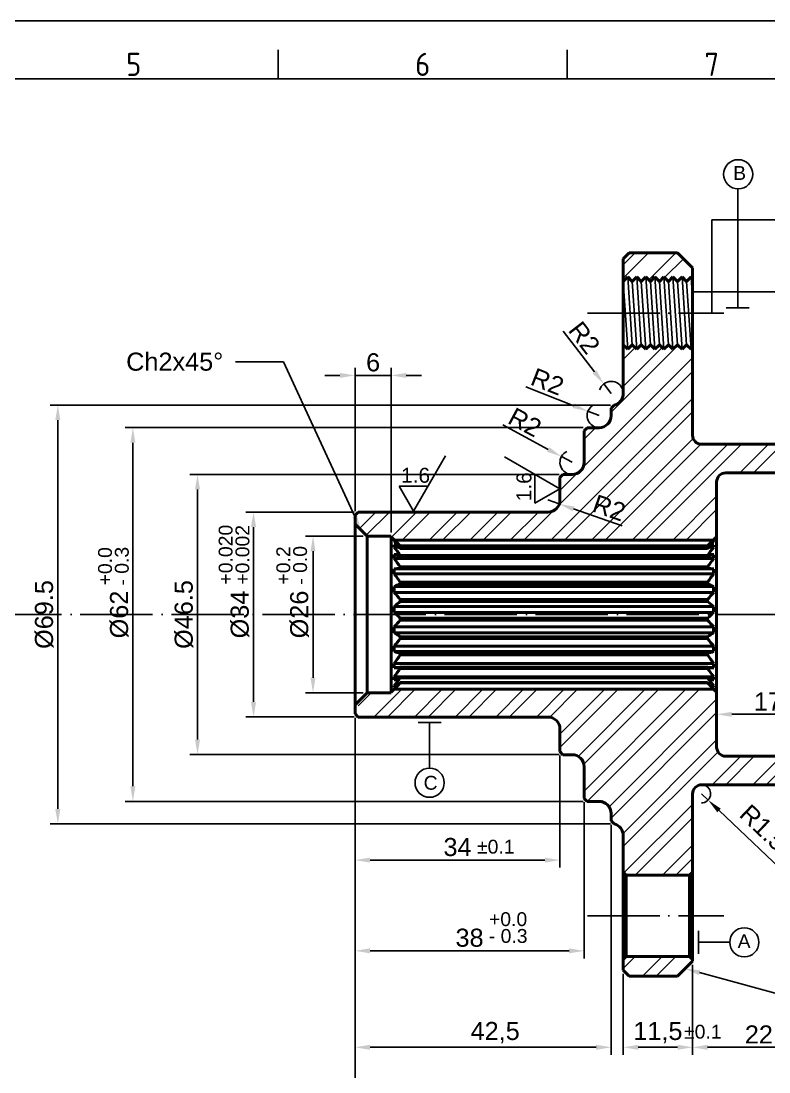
# Model space of a CAD drawing. Header units: millimetres. Extents: x 2452 to 2855, y 1106 to 1391.
# Drawn here: x 2658.6 to 2782.7, y 1217 to 1391.3 of the extents above; entities that cross this region are included whole.
import ezdxf
from ezdxf import colors
from ezdxf.entities.mleader import LeaderData, LeaderLine
from ezdxf.enums import TextEntityAlignment as Align
from ezdxf.math import Vec2, Vec3

# ---------------------------------------------------------------- set-up
doc = ezdxf.new("R2010")
doc.units = ezdxf.units.MM
doc.linetypes.add('ACAD_ISO04W100', pattern=[30, 24, -3, 0, -3])
doc.linetypes.add('ACAD_ISO05W100', pattern=[33, 24, -3, 0, -3, 0, -3])
for name, color, linetype, lineweight in [('AM_0', 7, 'Continuous', 40), ('AM_4', 1, 'ACAD_ISO04W100', 25), ('AM_5', 3, 'Continuous', 25), ('AM_BOR', 2, 'ACAD_ISO05W100', 35)]:
    doc.layers.add(name, color=color, linetype=linetype, lineweight=lineweight)
doc.styles.add('ACISOTS', font='isocp.shx', dxfattribs={"height": 1})
doc.styles.get("Standard").update_dxf_attribs({"font": 'arial.ttf'})
doc.dimstyles.new('ISO-25', dxfattribs={"dimtxt": 3, "dimasz": 2.5, "dimexe": 1.25, "dimexo": 0.625, "dimtad": 1, "dimtxsty": 'Standard', "dimcen": 2.5, "dimadec": 0, "dimazin": 0, "dimtfac": 1, "dimtmove": 0, "dimatfit": 3, "dimfxl": 1, "dimarcsym": 0})

# ---------------------------------------------------------------- blocks, each defined once
blk = doc.blocks.new('A3 ZTL')
blk.add_line((401.17, 280.82), (19.57, 280.82))
at = {"layer": 'AM_BOR', "color": 135, "linetype": 'Continuous', "lineweight": 25}
blk.add_line((0, 290.61), (410.96, 290.61), dxfattribs=at)
at = {"layer": 'AM_BOR', "color": 135, "lineweight": 25}
for p, q in [((254.4, 280.82), (254.4, 285.71)), ((303.33, 280.82), (303.33, 285.71))]:
    blk.add_line(p, q, dxfattribs=at)
at = {"layer": 'AM_BOR', "color": 135, "lineweight": 25, "style": 'ACISOTS'}
for s, p in [('5', (229.94, 283.27)), ('6', (278.86, 283.27)), ('7', (327.79, 283.27))]:
    blk.add_text(s, height=3.91, dxfattribs=at).set_placement(p, align=Align.MIDDLE)
blk = doc.blocks.new('*D46')
at = {"layer": 'AM_5', "color": 0, "lineweight": -2, "transparency": 16777216}
for p, q in [((2585.79, 1363.27), (2585.79, 1364.92)), ((2515.38, 1292.86), (2513.72, 1292.86))]:
    blk.add_line(p, q, dxfattribs=at)
blk.add_arc((2585.79, 1292.86), 70.82, 92.0227, 177.9773, dxfattribs=at)
at = {"layer": 'AM_5', "color": 0, "transparency": 16777216}
for points in [[(2583.28, 1364.05), (2583.3, 1363.21), (2585.79, 1363.67)], [(2515.43, 1295.35), (2514.6, 1295.36), (2514.97, 1292.86)]]:
    blk.add_solid(points, dxfattribs=at)
at = {"layer": 'Defpoints', "color": 0, "transparency": 16777216}
for p in [(2585.79, 1362.64), (2550.38, 1354.19), (2516, 1292.86), (2801.26, 1292.86), (2585.79, 1223.07)]:
    blk.add_point(p, dxfattribs=at)
at = {"layer": 'AM_5', "color": 0, "transparency": 16777216, "insert": (2533.88, 1344.76), "char_height": 3, "attachment_point": 5, "rotation": 45}
blk.add_mtext('(4x) 90%%d', dxfattribs=at)
blk = doc.blocks.new('*D56')
at = {"layer": 'AM_5', "color": 0, "lineweight": -2, "transparency": 16777216}
for p, q in [((2792.04, 1264.98), (2792.04, 1219.81)), ((2770.04, 1234.73), (2770.04, 1219.81)), ((2789.54, 1221.06), (2772.54, 1221.06))]:
    blk.add_line(p, q, dxfattribs=at)
at = {"layer": 'AM_5', "color": 0, "transparency": 16777216}
for points in [[(2772.54, 1221.48), (2772.54, 1220.64), (2770.04, 1221.06)], [(2789.54, 1221.48), (2789.54, 1220.64), (2792.04, 1221.06)]]:
    blk.add_solid(points, dxfattribs=at)
at = {"layer": 'Defpoints', "color": 0, "transparency": 16777216}
for p in [(2792.04, 1265.61), (2770.04, 1235.36), (2770.04, 1221.06)]:
    blk.add_point(p, dxfattribs=at)
at = {"layer": 'AM_5', "color": 0, "transparency": 16777216, "insert": (2781.04, 1223.19), "char_height": 3, "attachment_point": 5}
blk.add_mtext('22', dxfattribs=at)
blk = doc.blocks.new('*D57')
at = {"layer": 'AM_5', "color": 0, "lineweight": -2, "transparency": 16777216}
for p, q in [((2770.04, 1234.73), (2770.04, 1219.81)), ((2758.54, 1233.23), (2758.54, 1219.81)), ((2761.04, 1221.06), (2767.54, 1221.06))]:
    blk.add_line(p, q, dxfattribs=at)
at = {"layer": 'AM_5', "color": 0, "transparency": 16777216}
for points in [[(2761.04, 1221.48), (2761.04, 1220.64), (2758.54, 1221.06)], [(2767.54, 1221.48), (2767.54, 1220.64), (2770.04, 1221.06)]]:
    blk.add_solid(points, dxfattribs=at)
at = {"layer": 'Defpoints', "color": 0, "transparency": 16777216}
for p in [(2770.04, 1235.36), (2758.54, 1233.86), (2770.04, 1221.06)]:
    blk.add_point(p, dxfattribs=at)
at = {"layer": 'AM_5', "color": 0, "transparency": 16777216, "insert": (2764.29, 1223.49), "char_height": 3, "attachment_point": 5}
blk.add_mtext('11,5', dxfattribs=at)
blk = doc.blocks.new('*D58')
at = {"layer": 'AM_5', "color": 0, "lineweight": -2, "transparency": 16777216}
for p, q in [((2714.04, 1275.73), (2714.04, 1205.95)), ((2792.04, 1264.98), (2792.04, 1205.95)), ((2716.54, 1207.2), (2789.54, 1207.2))]:
    blk.add_line(p, q, dxfattribs=at)
at = {"layer": 'AM_5', "color": 0, "transparency": 16777216}
for points in [[(2716.54, 1207.62), (2716.54, 1206.79), (2714.04, 1207.2)], [(2789.54, 1207.62), (2789.54, 1206.79), (2792.04, 1207.2)]]:
    blk.add_solid(points, dxfattribs=at)
at = {"layer": 'Defpoints', "color": 0, "transparency": 16777216}
for p in [(2714.04, 1276.36), (2792.04, 1265.61), (2792.04, 1207.2)]:
    blk.add_point(p, dxfattribs=at)
at = {"layer": 'AM_5', "color": 0, "transparency": 16777216, "insert": (2753.04, 1209.8), "char_height": 3, "attachment_point": 5}
blk.add_mtext('(78)', dxfattribs=at)
blk = doc.blocks.new('*D59')
at = {"layer": 'AM_5', "color": 0, "lineweight": -2, "transparency": 16777216}
for p, q in [((2774.04, 1278.39), (2774.04, 1275.05)), ((2791.04, 1278.39), (2791.04, 1275.05)), ((2788.54, 1276.3), (2776.54, 1276.3))]:
    blk.add_line(p, q, dxfattribs=at)
at = {"layer": 'AM_5', "color": 0, "transparency": 16777216}
for points in [[(2776.54, 1276.71), (2776.54, 1275.88), (2774.04, 1276.3)], [(2788.54, 1276.71), (2788.54, 1275.88), (2791.04, 1276.3)]]:
    blk.add_solid(points, dxfattribs=at)
at = {"layer": 'Defpoints', "color": 0, "transparency": 16777216}
for p in [(2774.04, 1279.02), (2791.04, 1279.02), (2774.04, 1276.3)]:
    blk.add_point(p, dxfattribs=at)
at = {"layer": 'AM_5', "color": 0, "transparency": 16777216, "insert": (2782.54, 1278.43), "char_height": 3, "attachment_point": 5}
blk.add_mtext('17', dxfattribs=at)
blk = doc.blocks.new('*D60')
at = {"layer": 'AM_5', "color": 0, "lineweight": -2, "transparency": 16777216}
for p, q in [((2714.04, 1275.73), (2714.04, 1250.86)), ((2748.04, 1269.48), (2748.04, 1250.86)), ((2716.54, 1252.11), (2745.54, 1252.11))]:
    blk.add_line(p, q, dxfattribs=at)
at = {"layer": 'AM_5', "color": 0, "transparency": 16777216}
for points in [[(2716.54, 1252.53), (2716.54, 1251.7), (2714.04, 1252.11)], [(2745.54, 1252.53), (2745.54, 1251.7), (2748.04, 1252.11)]]:
    blk.add_solid(points, dxfattribs=at)
at = {"layer": 'Defpoints', "color": 0, "transparency": 16777216}
for p in [(2714.04, 1276.36), (2748.04, 1270.11), (2748.04, 1252.11)]:
    blk.add_point(p, dxfattribs=at)
at = {"layer": 'AM_5', "color": 0, "transparency": 16777216, "insert": (2731.04, 1254.27), "char_height": 3, "attachment_point": 5}
blk.add_mtext('34', dxfattribs=at)
blk = doc.blocks.new('*D61')
at = {"layer": 'AM_5', "color": 0, "lineweight": -2, "transparency": 16777216}
for p, q in [((2752.04, 1261.73), (2752.04, 1235.81)), ((2714.04, 1259.98), (2714.04, 1235.81)), ((2716.54, 1237.06), (2749.54, 1237.06))]:
    blk.add_line(p, q, dxfattribs=at)
at = {"layer": 'AM_5', "color": 0, "transparency": 16777216}
for points in [[(2716.54, 1237.48), (2716.54, 1236.64), (2714.04, 1237.06)], [(2749.54, 1237.48), (2749.54, 1236.64), (2752.04, 1237.06)]]:
    blk.add_solid(points, dxfattribs=at)
at = {"layer": 'Defpoints', "color": 0, "transparency": 16777216}
for p in [(2752.04, 1262.36), (2714.04, 1260.61), (2752.04, 1237.06)]:
    blk.add_point(p, dxfattribs=at)
at = {"layer": 'AM_5', "color": 0, "transparency": 16777216, "insert": (2733.04, 1239.22), "char_height": 3, "attachment_point": 5}
blk.add_mtext('38', dxfattribs=at)
blk = doc.blocks.new('*D62')
at = {"layer": 'AM_5', "color": 0, "lineweight": -2, "transparency": 16777216}
for p, q in [((2756.54, 1257.98), (2756.54, 1219.81)), ((2714.04, 1249.52), (2714.04, 1219.81)), ((2716.54, 1221.06), (2754.04, 1221.06))]:
    blk.add_line(p, q, dxfattribs=at)
at = {"layer": 'AM_5', "color": 0, "transparency": 16777216}
for points in [[(2716.54, 1221.48), (2716.54, 1220.64), (2714.04, 1221.06)], [(2754.04, 1221.48), (2754.04, 1220.64), (2756.54, 1221.06)]]:
    blk.add_solid(points, dxfattribs=at)
at = {"layer": 'Defpoints', "color": 0, "transparency": 16777216}
for p in [(2756.54, 1258.61), (2714.04, 1250.14), (2756.54, 1221.06)]:
    blk.add_point(p, dxfattribs=at)
at = {"layer": 'AM_5', "color": 0, "transparency": 16777216, "insert": (2737.29, 1223.49), "char_height": 3, "attachment_point": 5}
blk.add_mtext('42,5', dxfattribs=at)
blk = doc.blocks.new('*D63')
at = {"layer": 'AM_5', "color": 0, "lineweight": -2, "transparency": 16777216}
for p, q in [((2748.56, 1339.88), (2753.79, 1333.1)), ((2756.54, 1329.54), (2755.31, 1331.12))]:
    blk.add_line(p, q, dxfattribs=at)
blk.add_arc((2756.54, 1329.54), 2, 17.9049, 163.4826, dxfattribs=at)
at = {"layer": 'AM_5', "color": 0, "transparency": 16777216}
blk.add_solid([(2754.12, 1333.36), (2753.46, 1332.85), (2755.31, 1331.12)], dxfattribs=at)
at = {"layer": 'Defpoints', "color": 0, "transparency": 16777216}
for p in [(2755.31, 1331.12), (2756.54, 1329.54)]:
    blk.add_point(p, dxfattribs=at)
at = {"layer": 'AM_5', "color": 0, "transparency": 16777216, "insert": (2752.09, 1338.78), "char_height": 3, "attachment_point": 5, "rotation": 307.6727}
blk.add_mtext('R2', dxfattribs=at)
blk = doc.blocks.new('*D64')
at = {"layer": 'AM_5', "color": 0, "lineweight": -2, "transparency": 16777216}
for p, q in [((2742.38, 1330.61), (2750.35, 1327.49)), ((2754.54, 1325.86), (2752.67, 1326.58))]:
    blk.add_line(p, q, dxfattribs=at)
blk.add_arc((2754.54, 1325.86), 2, 122.8331, 252.0951, dxfattribs=at)
at = {"layer": 'AM_5', "color": 0, "transparency": 16777216}
blk.add_solid([(2750.5, 1327.88), (2750.19, 1327.11), (2752.67, 1326.58)], dxfattribs=at)
at = {"layer": 'Defpoints', "color": 0, "transparency": 16777216}
for p in [(2752.67, 1326.58), (2754.54, 1325.86)]:
    blk.add_point(p, dxfattribs=at)
at = {"layer": 'AM_5', "color": 0, "transparency": 16777216, "insert": (2745.97, 1331.49), "char_height": 3, "attachment_point": 5, "rotation": 338.6429}
blk.add_mtext('R2', dxfattribs=at)
blk = doc.blocks.new('*D65')
at = {"layer": 'AM_5', "color": 0, "lineweight": -2, "transparency": 16777216}
for p, q in [((2738.55, 1324.31), (2746.08, 1320.25)), ((2750.04, 1318.11), (2748.28, 1319.06))]:
    blk.add_line(p, q, dxfattribs=at)
blk.add_arc((2750.04, 1318.11), 2, 115.7969, 252.0951, dxfattribs=at)
at = {"layer": 'AM_5', "color": 0, "transparency": 16777216}
blk.add_solid([(2746.28, 1320.61), (2745.88, 1319.88), (2748.28, 1319.06)], dxfattribs=at)
at = {"layer": 'Defpoints', "color": 0, "transparency": 16777216}
for p in [(2748.28, 1319.06), (2750.04, 1318.11)]:
    blk.add_point(p, dxfattribs=at)
at = {"layer": 'AM_5', "color": 0, "transparency": 16777216, "insert": (2742.23, 1324.75), "char_height": 3, "attachment_point": 5, "rotation": 331.6068}
blk.add_mtext('R2', dxfattribs=at)
blk = doc.blocks.new('*D66')
at = {"layer": 'AM_5', "color": 0, "lineweight": -2, "transparency": 16777216}
for p, q in [((2746.04, 1311.86), (2747.93, 1311.2)), ((2758.36, 1307.55), (2750.29, 1310.37))]:
    blk.add_line(p, q, dxfattribs=at)
at = {"layer": 'AM_5', "color": 0, "transparency": 16777216}
blk.add_solid([(2750.42, 1310.77), (2750.15, 1309.98), (2747.93, 1311.2)], dxfattribs=at)
at = {"layer": 'Defpoints', "color": 0, "transparency": 16777216}
for p in [(2746.04, 1311.86), (2747.93, 1311.2)]:
    blk.add_point(p, dxfattribs=at)
at = {"layer": 'AM_5', "color": 0, "transparency": 16777216, "insert": (2756.21, 1310.56), "char_height": 3, "attachment_point": 5, "rotation": 340.7636}
blk.add_mtext('R2', dxfattribs=at)
blk = doc.blocks.new('*D67')
at = {"layer": 'AM_5', "color": 0, "lineweight": -2, "transparency": 16777216}
for p, q in [((2771.54, 1263.11), (2772.62, 1262.07)), ((2790.96, 1244.6), (2774.43, 1260.35))]:
    blk.add_line(p, q, dxfattribs=at)
blk.add_arc((2771.54, 1263.11), 1.5, 268.6347, 66.1268, dxfattribs=at)
at = {"layer": 'AM_5', "color": 0, "transparency": 16777216}
blk.add_solid([(2774.72, 1260.65), (2774.15, 1260.04), (2772.62, 1262.07)], dxfattribs=at)
at = {"layer": 'Defpoints', "color": 0, "transparency": 16777216}
for p in [(2771.54, 1263.11), (2772.62, 1262.07)]:
    blk.add_point(p, dxfattribs=at)
at = {"layer": 'AM_5', "color": 0, "transparency": 16777216, "insert": (2785.39, 1253.48), "char_height": 3, "attachment_point": 5, "rotation": 316.3812}
blk.add_mtext('R1.5(max)', dxfattribs=at)
blk = doc.blocks.new('*D68')
at = {"layer": 'AM_5', "color": 0, "lineweight": -2, "transparency": 16777216}
for p, q in [((2713.91, 1309.86), (2695.95, 1309.86)), ((2697.2, 1307.36), (2697.2, 1278.36)), ((2713.91, 1275.86), (2695.95, 1275.86))]:
    blk.add_line(p, q, dxfattribs=at)
at = {"layer": 'AM_5', "color": 0, "transparency": 16777216}
for points in [[(2696.78, 1307.36), (2697.62, 1307.36), (2697.2, 1309.86)], [(2696.78, 1278.36), (2697.62, 1278.36), (2697.2, 1275.86)]]:
    blk.add_solid(points, dxfattribs=at)
at = {"layer": 'Defpoints', "color": 0, "transparency": 16777216}
for p in [(2714.54, 1309.86), (2697.2, 1275.86), (2714.54, 1275.86)]:
    blk.add_point(p, dxfattribs=at)
at = {"layer": 'AM_5', "color": 0, "transparency": 16777216, "insert": (2694.96, 1292.86), "char_height": 3, "attachment_point": 5, "rotation": 90}
blk.add_mtext('%%c34', dxfattribs=at)
blk = doc.blocks.new('*D69')
at = {"layer": 'AM_5', "color": 0, "lineweight": -2, "transparency": 16777216}
for p, q in [((2715.41, 1305.86), (2705.82, 1305.86)), ((2707.07, 1303.36), (2707.07, 1282.36)), ((2715.41, 1279.86), (2705.82, 1279.86))]:
    blk.add_line(p, q, dxfattribs=at)
at = {"layer": 'AM_5', "color": 0, "transparency": 16777216}
for points in [[(2706.65, 1303.36), (2707.48, 1303.36), (2707.07, 1305.86)], [(2706.65, 1282.36), (2707.48, 1282.36), (2707.07, 1279.86)]]:
    blk.add_solid(points, dxfattribs=at)
at = {"layer": 'Defpoints', "color": 0, "transparency": 16777216}
for p in [(2716.04, 1305.86), (2707.07, 1279.86), (2716.04, 1279.86)]:
    blk.add_point(p, dxfattribs=at)
at = {"layer": 'AM_5', "color": 0, "transparency": 16777216, "insert": (2704.83, 1292.86), "char_height": 3, "attachment_point": 5, "rotation": 90}
blk.add_mtext('%%c26', dxfattribs=at)
blk = doc.blocks.new('*D70')
at = {"layer": 'AM_5', "color": 0, "lineweight": -2, "transparency": 16777216}
for p, q in [((2747.91, 1316.11), (2686.66, 1316.11)), ((2687.91, 1313.61), (2687.91, 1272.11)), ((2747.91, 1269.61), (2686.66, 1269.61))]:
    blk.add_line(p, q, dxfattribs=at)
at = {"layer": 'AM_5', "color": 0, "transparency": 16777216}
for points in [[(2687.49, 1313.61), (2688.32, 1313.61), (2687.91, 1316.11)], [(2687.49, 1272.11), (2688.32, 1272.11), (2687.91, 1269.61)]]:
    blk.add_solid(points, dxfattribs=at)
at = {"layer": 'Defpoints', "color": 0, "transparency": 16777216}
for p in [(2748.54, 1316.11), (2687.91, 1269.61), (2748.54, 1269.61)]:
    blk.add_point(p, dxfattribs=at)
at = {"layer": 'AM_5', "color": 0, "transparency": 16777216, "insert": (2685.67, 1292.86), "char_height": 3, "attachment_point": 5, "rotation": 90}
blk.add_mtext('%%c46.5', dxfattribs=at)
blk = doc.blocks.new('*D71')
at = {"layer": 'AM_5', "color": 0, "lineweight": -2, "transparency": 16777216}
for p, q in [((2751.91, 1323.86), (2675.93, 1323.86)), ((2677.18, 1321.36), (2677.18, 1264.36)), ((2751.91, 1261.86), (2675.93, 1261.86))]:
    blk.add_line(p, q, dxfattribs=at)
at = {"layer": 'AM_5', "color": 0, "transparency": 16777216}
for points in [[(2676.77, 1321.36), (2677.6, 1321.36), (2677.18, 1323.86)], [(2676.77, 1264.36), (2677.6, 1264.36), (2677.18, 1261.86)]]:
    blk.add_solid(points, dxfattribs=at)
at = {"layer": 'Defpoints', "color": 0, "transparency": 16777216}
for p in [(2752.54, 1323.86), (2677.18, 1261.86), (2752.54, 1261.86)]:
    blk.add_point(p, dxfattribs=at)
at = {"layer": 'AM_5', "color": 0, "transparency": 16777216, "insert": (2674.94, 1292.86), "char_height": 3, "attachment_point": 5, "rotation": 90}
blk.add_mtext('%%c62', dxfattribs=at)
blk = doc.blocks.new('*D72')
at = {"layer": 'AM_5', "color": 0, "lineweight": -2, "transparency": 16777216}
for p, q in [((2756.41, 1327.61), (2663.48, 1327.61)), ((2664.73, 1325.11), (2664.73, 1260.61)), ((2756.41, 1258.11), (2663.48, 1258.11))]:
    blk.add_line(p, q, dxfattribs=at)
at = {"layer": 'AM_5', "color": 0, "transparency": 16777216}
for points in [[(2664.31, 1325.11), (2665.15, 1325.11), (2664.73, 1327.61)], [(2664.31, 1260.61), (2665.15, 1260.61), (2664.73, 1258.11)]]:
    blk.add_solid(points, dxfattribs=at)
at = {"layer": 'Defpoints', "color": 0, "transparency": 16777216}
for p in [(2757.04, 1327.61), (2664.73, 1258.11), (2757.04, 1258.11)]:
    blk.add_point(p, dxfattribs=at)
at = {"layer": 'AM_5', "color": 0, "transparency": 16777216, "insert": (2662.49, 1292.86), "char_height": 3, "attachment_point": 5, "rotation": 90}
blk.add_mtext('%%c69.5', dxfattribs=at)
blk = doc.blocks.new('*D79')
at = {"layer": 'AM_5', "color": 0, "lineweight": -2, "transparency": 16777216}
for p, q in [((2711.54, 1332.53), (2709.04, 1332.53)), ((2714.04, 1309.98), (2714.04, 1333.78)), ((2714.04, 1332.53), (2720.04, 1332.53)), ((2720.04, 1306.48), (2720.04, 1333.78)), ((2722.54, 1332.53), (2725.04, 1332.53))]:
    blk.add_line(p, q, dxfattribs=at)
at = {"layer": 'AM_5', "color": 0, "transparency": 16777216}
for points in [[(2711.54, 1332.94), (2711.54, 1332.11), (2714.04, 1332.53)], [(2722.54, 1332.94), (2722.54, 1332.11), (2720.04, 1332.53)]]:
    blk.add_solid(points, dxfattribs=at)
at = {"layer": 'Defpoints', "color": 0, "transparency": 16777216}
for p in [(2720.04, 1332.53), (2714.04, 1309.36), (2720.04, 1305.86)]:
    blk.add_point(p, dxfattribs=at)
at = {"layer": 'AM_5', "color": 0, "transparency": 16777216, "insert": (2717.04, 1334.68), "char_height": 3, "attachment_point": 5}
blk.add_mtext('6', dxfattribs=at)

msp = doc.modelspace()

# ---------------------------------------------------------------- hatches: boundary and pattern name
at = {"layer": 'AM_5'}
h = msp.add_hatch(dxfattribs=at)
h.set_pattern_fill('ANSI32', color=256, scale=0.5)
h.paths.add_polyline_path([(2770.037, 1337.105), (2769.787, 1336.855), (2769.037, 1337.605), (2768.287, 1336.855), (2767.537, 1337.605), (2766.787, 1336.855), (2766.037, 1337.605), (2765.287, 1336.855), (2764.537, 1337.605), (2763.787, 1336.855), (2763.037, 1337.605), (2762.287, 1336.855), (2761.537, 1337.605), (2760.787, 1336.855), (2760.037, 1337.605), (2759.287, 1336.855), (2758.537, 1337.605), (2758.537, 1329.542, -0.3419987), (2757.037, 1327.605), (2756.537, 1327.105), (2756.537, 1325.855, -0.4142136), (2754.537, 1323.855), (2752.537, 1323.855), (2752.037, 1323.355), (2752.037, 1318.105, -0.4142136), (2750.037, 1316.105), (2748.537, 1316.105), (2748.037, 1315.605), (2748.037, 1311.855, -0.4142136), (2746.037, 1309.855), (2714.537, 1309.855), (2714.537, 1307.355), (2716.037, 1305.855), (2720.037, 1305.855), (2720.037, 1305.755), (2720.584, 1305.208), (2773.489, 1305.208), (2774.037, 1305.755), (2774.037, 1314.855, -0.4142136), (2775.537, 1316.355), (2791.037, 1316.355), (2792.037, 1317.355), (2792.037, 1320.105), (2791.037, 1321.105), (2771.537, 1321.105, -0.4142136), (2770.037, 1322.605)])
h.paths.add_polyline_path([(2792.037, 1265.605), (2792.037, 1268.355), (2791.037, 1269.355), (2775.537, 1269.355, -0.4142136), (2774.037, 1270.855), (2774.037, 1279.955), (2773.537, 1280.455), (2720.537, 1280.455), (2720.037, 1279.955), (2720.037, 1279.855), (2716.037, 1279.855), (2714.537, 1278.355), (2714.537, 1275.855), (2746.037, 1275.855, -0.4142136), (2748.037, 1273.855), (2748.037, 1270.105), (2748.537, 1269.605), (2750.037, 1269.605, -0.4142136), (2752.037, 1267.605), (2752.037, 1262.355), (2752.537, 1261.855), (2754.537, 1261.855, -0.4142136), (2756.537, 1259.855), (2756.537, 1258.605), (2757.037, 1258.105, -0.3419987), (2758.537, 1256.169), (2758.537, 1250.105), (2759.037, 1249.605), (2769.537, 1249.605), (2770.037, 1250.105), (2770.037, 1263.105, -0.4142136), (2771.537, 1264.605), (2791.037, 1264.605)])
h.paths.add_polyline_path([(2770.037, 1235.355), (2770.037, 1235.605), (2769.537, 1236.105), (2759.037, 1236.105), (2758.537, 1235.605), (2758.537, 1233.855), (2759.537, 1232.855), (2767.537, 1232.855)])
h.paths.add_polyline_path([(2767.537, 1352.855), (2759.537, 1352.855), (2758.537, 1351.855), (2758.537, 1348.105), (2759.287, 1348.855), (2760.037, 1348.105), (2760.787, 1348.855), (2761.537, 1348.105), (2762.287, 1348.855), (2763.037, 1348.105), (2763.787, 1348.855), (2764.537, 1348.105), (2765.287, 1348.855), (2766.037, 1348.105), (2766.787, 1348.855), (2767.537, 1348.105), (2768.287, 1348.855), (2769.037, 1348.105), (2769.787, 1348.855), (2770.037, 1348.605), (2770.037, 1350.355)])

# ---------------------------------------------------------------- linework, layer by layer
at = {"layer": 'AM_0'}
for p, q in [((2759.537, 1352.855), (2758.537, 1351.855)), ((2758.537, 1351.855), (2758.537, 1329.542)), ((2767.537, 1352.855), (2759.537, 1352.855)), ((2770.037, 1350.355), (2767.537, 1352.855)), ((2770.037, 1322.605), (2770.037, 1350.355)), ((2759.287, 1348.855), (2758.537, 1348.105)), ((2760.037, 1348.105), (2759.287, 1348.855)), ((2760.787, 1348.855), (2760.037, 1348.105)), ((2761.537, 1348.105), (2760.787, 1348.855)), ((2762.287, 1348.855), (2761.537, 1348.105)), ((2763.037, 1348.105), (2762.287, 1348.855)), ((2763.787, 1348.855), (2763.037, 1348.105)), ((2764.537, 1348.105), (2763.787, 1348.855)), ((2765.287, 1348.855), (2764.537, 1348.105)), ((2766.037, 1348.105), (2765.287, 1348.855)), ((2766.787, 1348.855), (2766.037, 1348.105)), ((2767.537, 1348.105), (2766.787, 1348.855)), ((2768.287, 1348.855), (2767.537, 1348.105)), ((2769.037, 1348.105), (2768.287, 1348.855)), ((2769.787, 1348.855), (2769.037, 1348.105)), ((2770.037, 1348.605), (2769.787, 1348.855)), ((2759.287, 1336.855), (2758.537, 1337.605)), ((2760.037, 1337.605), (2759.287, 1336.855)), ((2760.787, 1336.855), (2760.037, 1337.605)), ((2761.537, 1337.605), (2760.787, 1336.855)), ((2762.287, 1336.855), (2761.537, 1337.605)), ((2763.037, 1337.605), (2762.287, 1336.855)), ((2763.787, 1336.855), (2763.037, 1337.605)), ((2764.537, 1337.605), (2763.787, 1336.855)), ((2765.287, 1336.855), (2764.537, 1337.605)), ((2766.037, 1337.605), (2765.287, 1336.855)), ((2766.787, 1336.855), (2766.037, 1337.605)), ((2767.537, 1337.605), (2766.787, 1336.855)), ((2768.287, 1336.855), (2767.537, 1337.605)), ((2769.037, 1337.605), (2768.287, 1336.855)), ((2769.787, 1336.855), (2769.037, 1337.605)), ((2770.037, 1337.105), (2769.787, 1336.855)), ((2757.037, 1327.605), (2756.537, 1327.105)), ((2756.537, 1327.105), (2756.537, 1325.855)), ((2752.537, 1323.855), (2752.037, 1323.355)), ((2754.537, 1323.855), (2752.537, 1323.855)), ((2752.037, 1323.355), (2752.037, 1318.105)), ((2791.037, 1321.105), (2771.537, 1321.105)), ((2748.537, 1316.105), (2748.037, 1315.605)), ((2748.037, 1315.605), (2748.037, 1311.855)), ((2750.037, 1316.105), (2748.537, 1316.105)), ((2774.037, 1270.855), (2774.037, 1314.855)), ((2791.037, 1316.355), (2775.537, 1316.355)), ((2714.537, 1309.855), (2714.037, 1309.355)), ((2746.037, 1309.855), (2714.537, 1309.855)), ((2714.037, 1276.355), (2714.037, 1309.355)), ((2716.037, 1305.855), (2714.037, 1307.855)), ((2716.037, 1279.855), (2716.037, 1305.855)), ((2720.037, 1305.855), (2716.037, 1305.855)), ((2720.037, 1279.855), (2720.037, 1305.855)), ((2721.537, 1304.255), (2720.037, 1305.755)), ((2720.527, 1305.208), (2773.547, 1305.208)), ((2720.527, 1305.072), (2720.676, 1305.072)), ((2720.527, 1304.428), (2721.079, 1304.428)), ((2721.537, 1304.254), (2721.537, 1304.255)), ((2772.537, 1304.255), (2721.537, 1304.255)), ((2721.537, 1304.254), (2772.537, 1304.254)), ((2774.037, 1305.755), (2772.537, 1304.255)), ((2772.537, 1304.255), (2772.537, 1304.254)), ((2772.994, 1304.428), (2773.547, 1304.428)), ((2773.353, 1305.072), (2773.547, 1305.072)), ((2720.527, 1304.03), (2721.167, 1304.03)), ((2720.527, 1302.79), (2721.454, 1302.79)), ((2721.537, 1303.79), (2721.537, 1303.873)), ((2721.537, 1303.873), (2772.537, 1303.873)), ((2721.537, 1303.79), (2772.537, 1303.79)), ((2721.537, 1302.515), (2721.537, 1302.675)), ((2721.537, 1302.675), (2772.537, 1302.675)), ((2721.537, 1302.515), (2772.537, 1302.515)), ((2772.537, 1303.873), (2772.537, 1303.79)), ((2772.537, 1302.675), (2772.537, 1302.515)), ((2772.619, 1302.79), (2773.547, 1302.79)), ((2772.906, 1304.03), (2773.547, 1304.03)), ((2720.527, 1302.159), (2773.547, 1302.159)), ((2721.537, 1300.524), (2721.537, 1300.748)), ((2721.537, 1300.748), (2772.537, 1300.748)), ((2772.537, 1300.748), (2772.537, 1300.524)), ((2720.527, 1300.415), (2773.547, 1300.415)), ((2720.527, 1299.598), (2773.547, 1299.598)), ((2721.537, 1300.524), (2772.537, 1300.524)), ((2720.527, 1297.479), (2773.547, 1297.479)), ((2721.537, 1297.963), (2721.537, 1298.236)), ((2721.537, 1298.236), (2772.537, 1298.236)), ((2721.537, 1297.963), (2772.537, 1297.963)), ((2772.537, 1298.236), (2772.537, 1297.963)), ((2720.527, 1296.537), (2773.547, 1296.537)), ((2720.527, 1294.201), (2773.547, 1294.201)), ((2721.537, 1295.024), (2721.537, 1295.325)), ((2721.537, 1295.325), (2772.537, 1295.325)), ((2721.537, 1295.024), (2772.537, 1295.024)), ((2772.537, 1295.325), (2772.537, 1295.024)), ((2720.527, 1293.203), (2773.547, 1293.203)), ((2721.537, 1291.924), (2721.537, 1292.231)), ((2721.537, 1292.231), (2772.537, 1292.231)), ((2772.537, 1292.231), (2772.537, 1291.924)), ((2720.527, 1290.822), (2773.547, 1290.822)), ((2721.537, 1291.924), (2772.537, 1291.924)), ((2720.527, 1289.843), (2773.547, 1289.843)), ((2721.537, 1288.893), (2721.537, 1289.183)), ((2721.537, 1289.183), (2772.537, 1289.183)), ((2721.537, 1288.893), (2772.537, 1288.893)), ((2772.537, 1289.183), (2772.537, 1288.893)), ((2720.527, 1287.595), (2773.547, 1287.595)), ((2720.527, 1286.707), (2773.547, 1286.707)), ((2721.537, 1286.156), (2721.537, 1286.407)), ((2721.537, 1286.407), (2772.537, 1286.407)), ((2721.537, 1286.156), (2772.537, 1286.156)), ((2772.537, 1286.407), (2772.537, 1286.156)), ((2720.527, 1284.757), (2773.547, 1284.757)), ((2720.527, 1284.026), (2773.547, 1284.026)), ((2721.537, 1283.916), (2721.537, 1284.11)), ((2721.537, 1284.11), (2772.537, 1284.11)), ((2721.537, 1283.916), (2772.537, 1283.916)), ((2772.537, 1284.11), (2772.537, 1283.916)), ((2720.527, 1282.52), (2773.547, 1282.52)), ((2720.527, 1282.001), (2721.28, 1282.001)), ((2721.537, 1282.339), (2721.537, 1282.461)), ((2721.537, 1282.461), (2772.537, 1282.461)), ((2721.537, 1282.339), (2772.537, 1282.339)), ((2721.537, 1281.542), (2721.537, 1281.584)), ((2721.537, 1281.584), (2772.537, 1281.584)), ((2721.537, 1281.542), (2772.537, 1281.542)), ((2772.537, 1282.461), (2772.537, 1282.339)), ((2772.537, 1281.584), (2772.537, 1281.542)), ((2772.794, 1282.001), (2773.547, 1282.001)), ((2714.037, 1277.855), (2716.037, 1279.855)), ((2716.037, 1279.855), (2720.037, 1279.855)), ((2720.037, 1279.955), (2720.534, 1280.453)), ((2720.527, 1281.05), (2720.875, 1281.05)), ((2720.527, 1280.78), (2720.837, 1280.78)), ((2720.527, 1280.455), (2773.547, 1280.455)), ((2773.199, 1281.05), (2773.547, 1281.05)), ((2773.236, 1280.78), (2773.547, 1280.78)), ((2773.539, 1280.453), (2774.037, 1279.955)), ((2714.037, 1276.355), (2714.537, 1275.855)), ((2714.537, 1275.855), (2746.037, 1275.855)), ((2748.037, 1270.105), (2748.037, 1273.855)), ((2748.037, 1270.105), (2748.537, 1269.605)), ((2748.537, 1269.605), (2750.037, 1269.605)), ((2775.537, 1269.355), (2791.037, 1269.355)), ((2752.037, 1262.355), (2752.037, 1267.605)), ((2771.537, 1264.605), (2791.037, 1264.605)), ((2752.037, 1262.355), (2752.537, 1261.855)), ((2770.037, 1235.355), (2770.037, 1263.105)), ((2752.537, 1261.855), (2754.537, 1261.855)), ((2756.537, 1258.605), (2756.537, 1259.855)), ((2756.537, 1258.605), (2757.037, 1258.105)), ((2758.537, 1233.855), (2758.537, 1256.169)), ((2759.037, 1249.605), (2758.537, 1250.105)), ((2759.037, 1249.605), (2759.037, 1236.105)), ((2769.537, 1249.605), (2770.037, 1250.105)), ((2769.537, 1249.605), (2769.537, 1236.105)), ((2767.537, 1232.855), (2770.037, 1235.355)), ((2769.537, 1236.105), (2770.037, 1235.605)), ((2758.537, 1233.855), (2759.537, 1232.855)), ((2759.537, 1232.855), (2767.537, 1232.855))]:
    msp.add_line(p, q, dxfattribs=at)
at = {"layer": 'AM_0', "ltscale": 0.5}
for p, q in [((2759.037, 1249.605), (2769.537, 1249.605)), ((2758.537, 1235.605), (2759.037, 1236.105)), ((2759.037, 1236.105), (2769.537, 1236.105))]:
    msp.add_line(p, q, dxfattribs=at)
at = {"layer": 'AM_0'}
for centre, radius, start, end in [((2756.537, 1329.542), 2, 284.47751, 0), ((2754.537, 1325.855), 2, 270, 0), ((2771.537, 1322.605), 1.5, 180, 270), ((2750.037, 1318.105), 2, 270, 0), ((2775.537, 1314.855), 1.5, 90, 180), ((2746.037, 1311.855), 2, 270, 0), ((2746.037, 1273.855), 2, 0, 90), ((2750.037, 1267.605), 2, 0, 90), ((2775.537, 1270.855), 1.5, 180, 270), ((2771.537, 1263.105), 1.5, 90, 180), ((2754.537, 1259.855), 2, 0, 90), ((2756.537, 1256.169), 2, 0, 75.52249)]:
    msp.add_arc(centre, radius, start, end, dxfattribs=at)
for points in [[(2720.527, 1305.072), (2720.54, 1305.117), (2720.54, 1305.163), (2720.527, 1305.208)], [(2720.527, 1305.208), (2720.872, 1304.894), (2721.21, 1304.577), (2721.537, 1304.254)], [(2721.537, 1303.873), (2721.21, 1304.279), (2720.872, 1304.677), (2720.527, 1305.072)], [(2720.527, 1304.03), (2720.54, 1304.162), (2720.54, 1304.295), (2720.527, 1304.428)], [(2720.527, 1304.428), (2720.872, 1304.218), (2721.21, 1304.006), (2721.537, 1303.79)], [(2773.547, 1305.072), (2773.202, 1304.677), (2772.864, 1304.279), (2772.537, 1303.873)], [(2772.537, 1303.79), (2772.864, 1304.006), (2773.202, 1304.218), (2773.547, 1304.428)], [(2773.547, 1305.208), (2773.533, 1305.163), (2773.533, 1305.117), (2773.547, 1305.072)], [(2773.547, 1304.428), (2773.533, 1304.295), (2773.533, 1304.162), (2773.547, 1304.03)], [(2721.537, 1302.675), (2721.21, 1303.133), (2720.872, 1303.584), (2720.527, 1304.03)], [(2720.527, 1302.159), (2720.54, 1302.369), (2720.54, 1302.579), (2720.527, 1302.79)], [(2720.527, 1302.79), (2720.872, 1302.699), (2721.21, 1302.608), (2721.537, 1302.515)], [(2773.547, 1304.03), (2773.202, 1303.584), (2772.864, 1303.133), (2772.537, 1302.675)], [(2772.537, 1302.515), (2772.864, 1302.608), (2773.202, 1302.699), (2773.547, 1302.79)], [(2773.547, 1302.79), (2773.533, 1302.579), (2773.533, 1302.369), (2773.547, 1302.159)], [(2721.537, 1300.748), (2721.21, 1301.225), (2720.872, 1301.695), (2720.527, 1302.159)], [(2773.547, 1302.159), (2773.202, 1301.695), (2772.864, 1301.225), (2772.537, 1300.748)], [(2720.527, 1300.415), (2720.872, 1300.451), (2721.21, 1300.487), (2721.537, 1300.524)], [(2720.527, 1299.598), (2720.54, 1299.87), (2720.54, 1300.142), (2720.527, 1300.415)], [(2721.537, 1298.236), (2721.21, 1298.697), (2720.872, 1299.15), (2720.527, 1299.598)], [(2772.537, 1300.524), (2772.864, 1300.487), (2773.202, 1300.451), (2773.547, 1300.415)], [(2773.547, 1299.598), (2773.202, 1299.15), (2772.864, 1298.697), (2772.537, 1298.236)], [(2773.547, 1300.415), (2773.533, 1300.142), (2773.533, 1299.87), (2773.547, 1299.598)], [(2720.527, 1297.479), (2720.872, 1297.638), (2721.21, 1297.8), (2721.537, 1297.963)], [(2720.527, 1296.537), (2720.54, 1296.851), (2720.54, 1297.165), (2720.527, 1297.479)], [(2772.537, 1297.963), (2772.864, 1297.8), (2773.202, 1297.638), (2773.547, 1297.479)], [(2773.547, 1297.479), (2773.533, 1297.165), (2773.533, 1296.851), (2773.547, 1296.537)], [(2721.537, 1295.325), (2721.21, 1295.735), (2720.872, 1296.138), (2720.527, 1296.537)], [(2773.547, 1296.537), (2773.202, 1296.138), (2772.864, 1295.735), (2772.537, 1295.325)], [(2720.527, 1294.201), (2720.872, 1294.472), (2721.21, 1294.746), (2721.537, 1295.024)], [(2720.527, 1293.203), (2720.54, 1293.535), (2720.54, 1293.868), (2720.527, 1294.201)], [(2772.537, 1295.024), (2772.864, 1294.746), (2773.202, 1294.472), (2773.547, 1294.201)], [(2773.547, 1294.201), (2773.533, 1293.868), (2773.533, 1293.535), (2773.547, 1293.203)], [(2721.537, 1292.231), (2721.21, 1292.56), (2720.872, 1292.883), (2720.527, 1293.203)], [(2773.547, 1293.203), (2773.202, 1292.883), (2772.864, 1292.56), (2772.537, 1292.231)], [(2720.527, 1290.822), (2720.872, 1291.185), (2721.21, 1291.552), (2721.537, 1291.924)], [(2720.527, 1289.843), (2720.54, 1290.169), (2720.54, 1290.496), (2720.527, 1290.822)], [(2772.537, 1291.924), (2772.864, 1291.552), (2773.202, 1291.185), (2773.547, 1290.822)], [(2773.547, 1290.822), (2773.533, 1290.496), (2773.533, 1290.169), (2773.547, 1289.843)], [(2721.537, 1289.183), (2721.21, 1289.406), (2720.872, 1289.626), (2720.527, 1289.843)], [(2720.527, 1287.595), (2720.872, 1288.022), (2721.21, 1288.454), (2721.537, 1288.893)], [(2773.547, 1289.843), (2773.202, 1289.626), (2772.864, 1289.406), (2772.537, 1289.183)], [(2772.537, 1288.893), (2772.864, 1288.454), (2773.202, 1288.022), (2773.547, 1287.595)], [(2720.527, 1286.707), (2720.54, 1287.003), (2720.54, 1287.299), (2720.527, 1287.595)], [(2773.547, 1287.595), (2773.533, 1287.299), (2773.533, 1287.003), (2773.547, 1286.707)], [(2721.537, 1286.407), (2721.21, 1286.509), (2720.872, 1286.608), (2720.527, 1286.707)], [(2720.527, 1284.757), (2720.872, 1285.218), (2721.21, 1285.683), (2721.537, 1286.156)], [(2773.547, 1286.707), (2773.202, 1286.608), (2772.864, 1286.509), (2772.537, 1286.407)], [(2772.537, 1286.156), (2772.864, 1285.683), (2773.202, 1285.218), (2773.547, 1284.757)], [(2720.527, 1284.026), (2720.54, 1284.27), (2720.54, 1284.514), (2720.527, 1284.757)], [(2721.537, 1284.11), (2721.21, 1284.082), (2720.872, 1284.054), (2720.527, 1284.026)], [(2720.527, 1282.52), (2720.872, 1282.98), (2721.21, 1283.444), (2721.537, 1283.916)], [(2773.547, 1284.026), (2773.202, 1284.054), (2772.864, 1284.082), (2772.537, 1284.11)], [(2772.537, 1283.916), (2772.864, 1283.444), (2773.202, 1282.98), (2773.547, 1282.52)], [(2773.547, 1284.757), (2773.533, 1284.514), (2773.533, 1284.27), (2773.547, 1284.026)], [(2720.527, 1282.001), (2720.54, 1282.174), (2720.54, 1282.347), (2720.527, 1282.52)], [(2721.537, 1282.461), (2721.21, 1282.306), (2720.872, 1282.152), (2720.527, 1282.001)], [(2720.527, 1281.05), (2720.872, 1281.474), (2721.21, 1281.903), (2721.537, 1282.339)], [(2721.537, 1281.584), (2721.21, 1281.312), (2720.872, 1281.045), (2720.527, 1280.78)], [(2720.527, 1280.455), (2720.872, 1280.813), (2721.21, 1281.174), (2721.537, 1281.542)], [(2773.547, 1282.001), (2773.202, 1282.152), (2772.864, 1282.306), (2772.537, 1282.461)], [(2772.537, 1282.339), (2772.864, 1281.903), (2773.202, 1281.474), (2773.547, 1281.05)], [(2773.547, 1280.78), (2773.202, 1281.045), (2772.864, 1281.312), (2772.537, 1281.584)], [(2772.537, 1281.542), (2772.864, 1281.174), (2773.202, 1280.813), (2773.547, 1280.455)], [(2773.547, 1282.52), (2773.533, 1282.347), (2773.533, 1282.174), (2773.547, 1282.001)], [(2720.527, 1280.78), (2720.54, 1280.87), (2720.54, 1280.96), (2720.527, 1281.05)], [(2773.547, 1281.05), (2773.533, 1280.96), (2773.533, 1280.87), (2773.547, 1280.78)]]:
    msp.add_open_spline(points, degree=3, dxfattribs=at)
at = {"layer": 'AM_4', "ltscale": 0.5}
for p, q in [((2752.618, 1342.855), (2775.211, 1342.855)), ((2801.265, 1292.855), (2516.004, 1292.855)), ((2752.618, 1242.855), (2775.211, 1242.855))]:
    msp.add_line(p, q, dxfattribs=at)
at = {"layer": 'AM_5'}
for p, q in [((2777.534, 1343.753), (2777.534, 1363.476)), ((2798.626, 1358.33), (2773.222, 1358.33)), ((2773.222, 1358.33), (2773.222, 1342.855)), ((2758.537, 1348.105), (2759.287, 1336.855)), ((2760.037, 1337.605), (2759.287, 1348.855)), ((2760.037, 1348.105), (2760.787, 1336.855)), ((2761.537, 1337.605), (2760.787, 1348.855)), ((2761.537, 1348.105), (2762.287, 1336.855)), ((2763.037, 1337.605), (2762.287, 1348.855)), ((2763.037, 1348.105), (2763.787, 1336.855)), ((2764.537, 1337.605), (2763.787, 1348.855)), ((2764.537, 1348.105), (2765.287, 1336.855)), ((2766.037, 1337.605), (2765.287, 1348.855)), ((2766.037, 1348.105), (2766.787, 1336.855)), ((2767.537, 1337.605), (2766.787, 1348.855)), ((2767.537, 1348.105), (2768.287, 1336.855)), ((2769.037, 1337.605), (2768.287, 1348.855)), ((2769.787, 1336.855), (2769.037, 1348.105)), ((2770.037, 1345.105), (2769.787, 1348.855)), ((2798.626, 1346.397), (2770.037, 1346.397)), ((2779.436, 1343.753), (2775.631, 1343.753)), ((2729.076, 1319.18), (2723.764, 1309.98)), ((2738.837, 1319.042), (2748.037, 1313.73)), ((2743.855, 1311.316), (2743.855, 1316.145)), ((2721.35, 1314.162), (2726.178, 1314.162)), ((2721.35, 1314.162), (2723.764, 1309.98)), ((2743.855, 1311.316), (2748.037, 1313.73)), ((2728.318, 1274.967), (2724.512, 1274.967)), ((2726.415, 1274.967), (2726.415, 1267.372)), ((2771.049, 1240.377), (2771.049, 1236.572)), ((2771.049, 1238.474), (2776.201, 1238.474))]:
    msp.add_line(p, q, dxfattribs=at)
for centre in [(2777.608, 1365.895), (2726.415, 1264.952), (2778.621, 1238.475)]:
    msp.add_circle(centre, 2.42, dxfattribs=at)

# ---------------------------------------------------------------- block references
at = {"linetype": 'ByBlock', "lineweight": 0, "xscale": 0.9801000000000002, "yscale": 0.9801000000000002, "zscale": 0.9801000000000002}
msp.add_blockref('A3 ZTL', (2451.96, 1106.498), dxfattribs=at)

# ---------------------------------------------------------------- texts
at = {"layer": 'AM_5', "attachment_point": 1}
for s, insert, char_height in [('B', (2776.773, 1367.26), 2.3), ('1.6', (2721.666, 1317.198), 2.484), ('C', (2725.419, 1266.088), 2.3), ('%%P0.1', (2734.277, 1255.495), 2.3), ('+0.0', (2736.262, 1243.47), 2.3), ('- 0.3', (2736.233, 1240.682), 2.3), ('A', (2777.516, 1239.814), 2.3), ('%%P0.1', (2768.622, 1224.796), 2.3)]:
    msp.add_mtext_dynamic_manual_height_columns(s, width=18.23779, gutter_width=12.5, heights=[0], dxfattribs=dict(at, insert=insert, char_height=char_height))
at = {"layer": 'AM_5', "attachment_point": 1, "rotation": 90}
for s, insert, char_height in [('1.6', (2740.819, 1311.632), 2.484), ('+0.020', (2691.418, 1297.831), 2.3), ('+0.002', (2694.206, 1297.801), 2.3), ('+0.0', (2671.406, 1297.69), 2.3), ('- 0.3', (2674.194, 1297.661), 2.3), ('+0.2', (2700.985, 1297.831), 2.3), ('- 0.0', (2703.773, 1297.801), 2.3)]:
    msp.add_mtext_dynamic_manual_height_columns(s, width=18.23779, gutter_width=12.5, heights=[0], dxfattribs=dict(at, insert=insert, char_height=char_height))

# ---------------------------------------------------------------- dimensions: what is measured, and where the dimension line sits
at = {"layer": 'AM_5'}
dim = msp.add_angular_dim_2l(base=(2550.381, 1354.186), line1=((2801.265, 1292.855), (2516.004, 1292.855)), line2=((2585.79, 1362.642), (2585.79, 1223.069)), text='(4x) 90%%d', dimstyle='ISO-25', dxfattribs=at)
dim.commit()
dim.dimension.update_dxf_attribs({"geometry": '*D46', "text_midpoint": (2533.881, 1344.764)})
for center, mpoint, picture, middle in [((2756.537, 1329.542), (2755.315, 1331.125), '*D63', (2752.095, 1338.782)), ((2754.537, 1325.855), (2752.674, 1326.584), '*D64', (2745.973, 1331.492)), ((2750.037, 1318.105), (2748.277, 1319.057), '*D65', (2742.228, 1324.749)), ((2746.037, 1311.855), (2747.925, 1311.197), '*D66', (2756.208, 1310.564))]:
    dim = msp.add_radius_dim(center=center, mpoint=mpoint, dimstyle='ISO-25', dxfattribs=at)
    dim.commit()
    dim.dimension.update_dxf_attribs({"geometry": picture, "text_midpoint": middle})
for base, p1, p2, picture, middle in [((2720.037, 1332.526), (2714.037, 1309.355), (2720.037, 1305.855), '*D79', (2717.037, 1334.683)), ((2774.037, 1276.297), (2791.037, 1279.015), (2774.037, 1279.015), '*D59', (2782.537, 1278.428)), ((2748.037, 1252.113), (2714.037, 1276.355), (2748.037, 1270.105), '*D60', (2731.037, 1254.271)), ((2770.037, 1221.062), (2792.037, 1265.605), (2770.037, 1235.355), '*D56', (2781.037, 1223.193)), ((2770.037, 1221.062), (2758.537, 1233.855), (2770.037, 1235.355), '*D57', (2764.287, 1223.489))]:
    dim = msp.add_linear_dim(base=base, p1=p1, p2=p2, dimstyle='ISO-25', dxfattribs=at)
    dim.commit()
    dim.dimension.update_dxf_attribs({"geometry": picture, "text_midpoint": middle})
for base, p1, p2, text, picture, middle in [((2664.729, 1258.105), (2757.037, 1327.605), (2757.037, 1258.105), '%%c69.5', '*D72', (2662.489, 1292.855)), ((2677.183, 1261.855), (2752.537, 1323.855), (2752.537, 1261.855), '%%c62', '*D71', (2674.943, 1292.855)), ((2687.906, 1269.605), (2748.537, 1316.105), (2748.537, 1269.605), '%%c46.5', '*D70', (2685.665, 1292.855)), ((2697.2, 1275.855), (2714.537, 1309.855), (2714.537, 1275.855), '%%c34', '*D68', (2694.96, 1292.855)), ((2707.067, 1279.855), (2716.037, 1305.855), (2716.037, 1279.855), '%%c26', '*D69', (2704.826, 1292.855))]:
    dim = msp.add_linear_dim(base=base, p1=p1, p2=p2, angle=90, text=text, dimstyle='ISO-25', dxfattribs=at)
    dim.commit()
    dim.dimension.update_dxf_attribs({"geometry": picture, "text_midpoint": middle})
dim = msp.add_linear_dim(base=(2792.037, 1207.204), p1=(2714.037, 1276.355), p2=(2792.037, 1265.605), text='(78)', dimstyle='ISO-25', dxfattribs=at)
dim.commit()
dim.dimension.update_dxf_attribs({"geometry": '*D58', "text_midpoint": (2753.037, 1209.795)})
dim = msp.add_radius_dim(center=(2771.537, 1263.105), mpoint=(2772.623, 1262.071), text='R1.5(max)', dimstyle='ISO-25', dxfattribs=at)
dim.commit()
dim.dimension.update_dxf_attribs({"geometry": '*D67', "text_midpoint": (2785.389, 1253.485)})
for base, p1, p2, picture, middle in [((2752.037, 1237.059), (2714.037, 1260.606), (2752.037, 1262.355), '*D61', (2733.037, 1237.059)), ((2756.537, 1221.062), (2714.037, 1250.14), (2756.537, 1258.605), '*D62', (2737.287, 1221.062))]:
    dim = msp.add_linear_dim(base=base, p1=p1, p2=p2, dimstyle='ISO-25', dxfattribs=at)
    dim.commit()
    dim.dimension.update_dxf_attribs({"geometry": picture, "text_midpoint": middle, "dimtype": 160})

# ---------------------------------------------------------------- leaders
ml = msp.add_multileader_mtext('Standard', dxfattribs=at)
ml.set_content('Ch2x45%%D', color=256)
ml.set_leader_properties()
ml.build(insert=Vec2(0, 0))
ml.multileader.update_dxf_attribs({"arrow_head_size": 2.5})
ctx = ml.context
ctx.base_point, ctx.char_height, ctx.arrow_head_size, ctx.plane_origin = Vec3(2674.554, 1334.785), 3, 2.5, Vec3(2715.037, 1306.855)
ctx.text_align_type = 2
notes = []
notes.append((ctx, [(0, (1, 1, 0), (2702.188, 1334.785), (-1, 0), 8, [(0, [(2715.037, 1306.855)], 0, [])])]))
ctx.mtext.insert, ctx.mtext.alignment, ctx.mtext.flow_direction = Vec3(2692.188, 1336.311), 3, 5
ml = msp.add_multileader_mtext('Standard', dxfattribs=at)
ml.set_content('Ch2x45%%D', color=256)
ml.set_leader_properties()
ml.build(insert=Vec2(0, 0))
ml.multileader.update_dxf_attribs({"arrow_head_size": 2.5})
ctx = ml.context
ctx.base_point, ctx.char_height, ctx.arrow_head_size, ctx.plane_origin = Vec3(2810.334, 1224.933), 3, 2.5, Vec3(2768.787, 1234.105)
notes.append((ctx, [(0, (1, 1, 0), (2802.334, 1224.933), (1, 0), 8, [(0, [(2768.787, 1234.105)], 0, [])])]))
ctx.mtext.insert, ctx.mtext.flow_direction = Vec3(2812.334, 1226.459), 5
for ctx, leaders in notes:
    for number, flags, end, landing, length, lines in leaders:
        leader = LeaderData()
        leader.index, (leader.has_last_leader_line, leader.has_dogleg_vector, leader.attachment_direction) = number, flags
        leader.last_leader_point, leader.dogleg_vector, leader.dogleg_length = Vec3(end), Vec3(landing), length
        for number, points, colour, breaks in lines:
            line = LeaderLine()
            line.index, line.vertices, line.color, line.breaks = number, Vec3.list(points), colors.encode_raw_color(colour), breaks
            leader.lines.append(line)
        ctx.leaders.append(leader)

doc.saveas('drawing.dxf')
